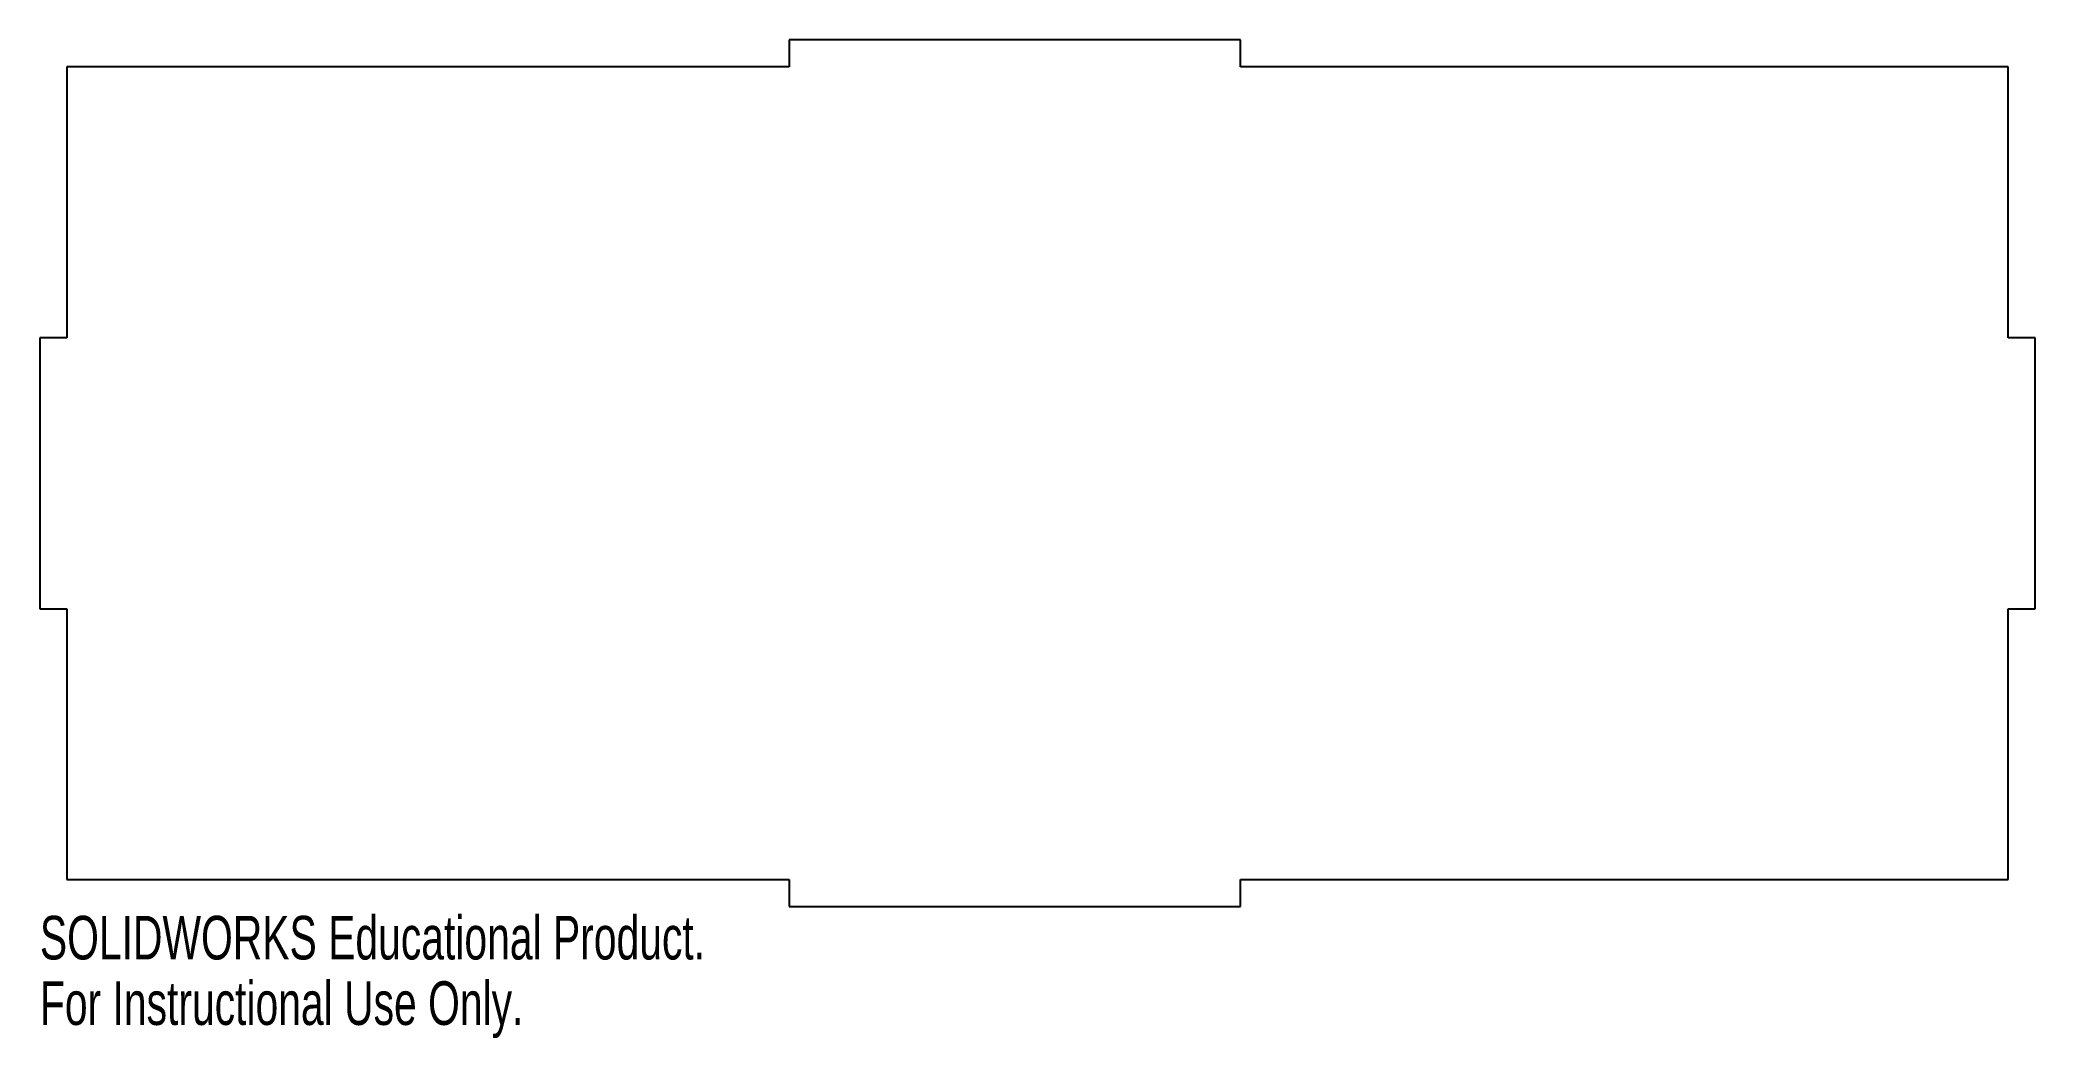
# Model space of a CAD drawing. Header units: millimetres. Extents: x -3 to 218, y -18 to 93.
import ezdxf

# ---------------------------------------------------------------- set-up
doc = ezdxf.new("R2010")
doc.units = ezdxf.units.MM
doc.styles.add('SLDTEXTSTYLE0', font='TXT', dxfattribs={"width": 0.7})

msp = doc.modelspace()

# ---------------------------------------------------------------- linework, layer by layer
at = {"color": 7, "linetype": 'Continuous', "lineweight": 25}
for p, q in [((130, 93), (80, 93)), ((80, 93), (80, 90)), ((130, 90), (130, 93)), ((80, 90), (0, 90)), ((0, 90), (0, 60)), ((215, 90), (130, 90)), ((215, 60), (215, 90)), ((0, 60), (-3, 60)), ((-3, 60), (-3, 30)), ((218, 60), (215, 60)), ((218, 30), (218, 60)), ((-3, 30), (0, 30)), ((0, 30), (0, 0)), ((215, 0), (215, 30)), ((215, 30), (218, 30)), ((0, 0), (80, 0)), ((80, 0), (80, -3)), ((130, -3), (130, 0)), ((130, 0), (215, 0)), ((80, -3), (130, -3))]:
    msp.add_line(p, q, dxfattribs=at)

# ---------------------------------------------------------------- texts
at = {"color": 7, "linetype": 'Continuous', "char_height": 4.8336, "attachment_point": 1, "style": 'SLDTEXTSTYLE0'}
for s, insert in [('SOLIDWORKS Educational Product.', (-3, -4.02)), ('For Instructional Use Only.', (-3, -11.27))]:
    msp.add_mtext(s, dxfattribs=dict(at, insert=insert))

doc.saveas('drawing.dxf')
